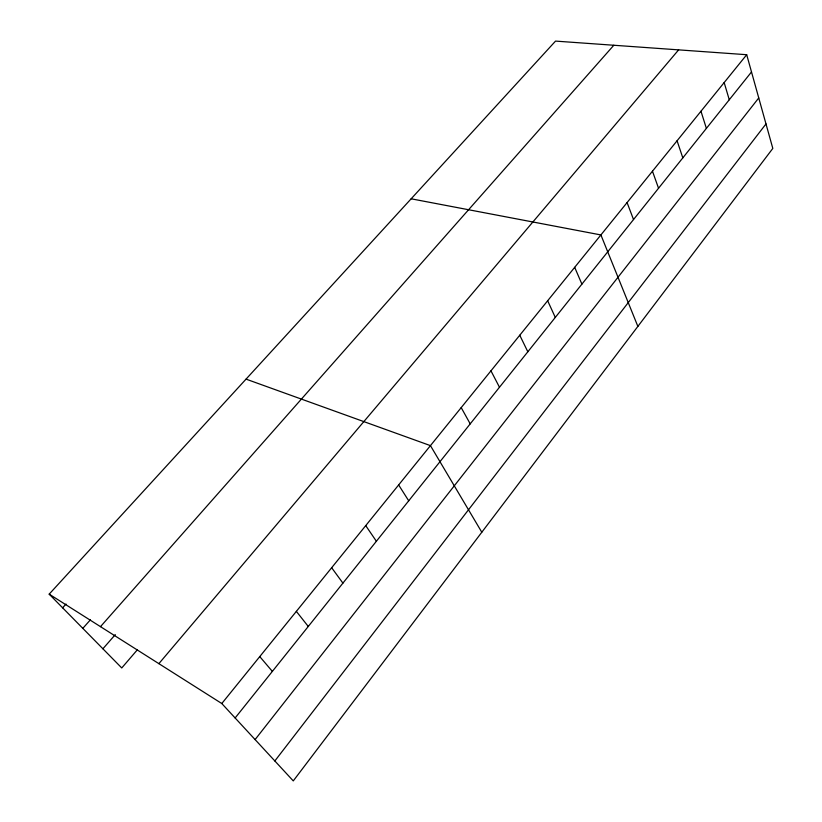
<?xml version="1.0" encoding="UTF-8"?>
<svg xmlns="http://www.w3.org/2000/svg" width="822" height="822" viewBox="0 0 822 822"><rect width="100%" height="100%" fill="white"/><g stroke="black" fill="none" stroke-linecap="round" stroke-linejoin="round"><path stroke-width="1.23" d="M274.846 760.956L765.991 123.937M255.097 739.574L758.747 97.952M235.133 717.966L751.503 71.946M746.705 54.714L772.814 148.412L293.269 780.9L221.796 703.529L746.705 54.714L555.538 41.1L49.186 594.142L121.748 667.957L137.428 649.719M158.872 663.652L678.623 49.865M102.904 648.784L115.286 634.625M100.49 626.652L613.818 45.251M82.817 628.347L90.441 619.778M62.616 607.807L66.007 604.057M411.154 198.801L600.903 234.938L637.862 326.406M246.045 379.127L430.44 445.627L481.805 532.224M49.186 594.142L221.796 703.529M259.762 656.603L272.359 671.389M296.352 611.373L308.271 626.467M331.656 567.735L342.918 583.117M365.728 525.618L376.384 541.256M398.639 484.939L408.709 500.804M461.204 407.609L470.215 423.864M490.96 370.835L499.478 387.244M519.761 335.232L527.827 351.785M547.658 300.749L555.292 317.426M574.691 267.335L581.904 284.124M627.083 202.572L633.526 219.546M652.463 171.202L658.545 188.248M677.081 140.768L682.815 157.875M700.971 111.237L706.386 128.396M724.172 82.57L729.268 99.76"/></g></svg>
